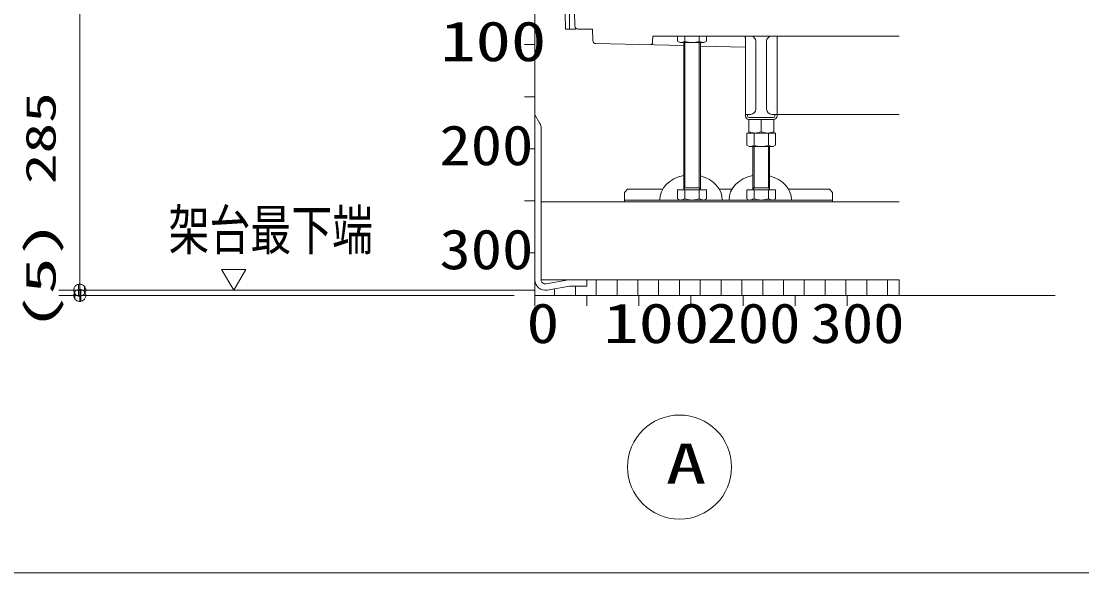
# Model space of a CAD drawing. Units: millimetres on the paper. Extents: x -305 to 305, y -152 to 152.
# Drawn here: x -246.6 to -195.7, y -56.6 to -30.1 of the extents above; entities that cross this region are included whole.
import ezdxf
from ezdxf.enums import TextEntityAlignment as Align

# ---------------------------------------------------------------- set-up
doc = ezdxf.new("R2010")
doc.units = ezdxf.units.MM
doc.layers.add('0-0_PV', color=7, linetype='Continuous', lineweight=9)
doc.layers.add('0-1_0', color=7, linetype='Continuous', lineweight=9)
doc.styles.add('ＭＳ ゴシック', font='')
doc.styles.get('ＭＳ ゴシック').set_extended_font_data('MS Gothic')

# ---------------------------------------------------------------- blocks, each defined once
blk = doc.blocks.new('_DOTSMALL')
at = {"layer": '0-1_0'}
for p, q in [((0.0746, 0.1), (-0.0746, 0.1)), ((0.1223, -0.0248), (-0.1223, -0.0248))]:
    blk.add_line(p, q, dxfattribs=at)
for points in [[(0.125, 0), (0.124, 0.0157), (0.1211, 0.0311), (0.1162, 0.046), (0.1095, 0.0602), (0.1011, 0.0735), (0.0911, 0.0856), (0.0797, 0.0963), (0.067, 0.1055), (0.0532, 0.1131), (0.0386, 0.1189), (0.0234, 0.1228), (0.0078, 0.1248), (-0.0078, 0.1248), (-0.0234, 0.1228), (-0.0386, 0.1189), (-0.0532, 0.1131), (-0.067, 0.1055), (-0.0797, 0.0963), (-0.0911, 0.0856), (-0.1011, 0.0735), (-0.1095, 0.0602), (-0.1162, 0.046), (-0.1211, 0.0311), (-0.124, 0.0157), (-0.125, 0), (0, 0)], [(-0.125, 0), (-0.124, -0.0157), (-0.1211, -0.0311), (-0.1162, -0.046), (-0.1095, -0.0602), (-0.1011, -0.0735), (-0.0911, -0.0856), (-0.0797, -0.0963), (-0.067, -0.1055), (-0.0532, -0.1131), (-0.0386, -0.1189), (-0.0234, -0.1228), (-0.0078, -0.1248), (0.0078, -0.1248), (0.0234, -0.1228), (0.0386, -0.1189), (0.0532, -0.1131), (0.067, -0.1055), (0.0797, -0.0963), (0.0911, -0.0856), (0.1011, -0.0735), (0.1095, -0.0602), (0.1162, -0.046), (0.1211, -0.0311), (0.124, -0.0157), (0.125, 0), (0, 0)]]:
    blk.add_lwpolyline(points, close=True, dxfattribs=at)

msp = doc.modelspace()

# ---------------------------------------------------------------- linework, layer by layer
at = {"layer": '0-0_PV'}
for p, q in [((-221.963, -3.313), (-221.963, -43.313)), ((-220.54, -27.763), (-220.492, -30.513)), ((-220.254, -27.763), (-220.302, -30.513)), ((-220.042, -30.367), (-220.11, -27.763)), ((-243.831, -43.063), (-243.831, -28.813)), ((-220.492, -30.513), (-219.996, -30.513)), ((-219.892, -30.513), (-219.188, -30.513)), ((-219.173, -31.069), (-219.188, -30.513)), ((-216.304, -31.128), (-216.297, -30.863)), ((-204.463, -30.863), (-216.297, -30.863)), ((-215.106, -30.863), (-215.106, -31.095)), ((-214.759, -30.863), (-214.759, -31.095)), ((-214.066, -30.863), (-214.066, -31.095)), ((-213.72, -30.863), (-213.72, -31.095)), ((-211.848, -34.688), (-211.848, -30.863)), ((-211.392, -30.969), (-211.498, -30.863)), ((-211.348, -34.363), (-211.348, -31.075)), ((-210.828, -34.363), (-210.828, -31.075)), ((-210.678, -30.863), (-210.784, -30.969)), ((-210.328, -34.688), (-210.328, -30.863)), ((-222.463, -31.263), (-221.963, -31.263)), ((-219.027, -31.215), (-214.813, -31.311)), ((-215.106, -31.095), (-214.988, -31.163)), ((-213.838, -31.163), (-214.988, -31.163)), ((-214.813, -38.233), (-214.813, -31.163)), ((-214.758, -38.138), (-214.758, -31.163)), ((-214.068, -31.163), (-214.068, -38.138)), ((-214.013, -31.163), (-214.013, -38.233)), ((-214.013, -31.329), (-211.848, -31.378)), ((-213.838, -31.163), (-213.72, -31.095)), ((-222.463, -33.763), (-221.963, -33.763)), ((-221.963, -34.635), (-221.723, -35.05)), ((-211.598, -34.613), (-211.848, -34.613)), ((-211.748, -34.688), (-211.748, -34.613)), ((-210.578, -34.613), (-210.328, -34.613)), ((-210.428, -34.688), (-210.428, -34.613)), ((-210.328, -34.613), (-204.463, -34.613)), ((-211.688, -35.513), (-211.688, -34.863)), ((-211.675, -34.763), (-210.503, -34.763)), ((-211.673, -34.863), (-210.503, -34.863)), ((-211.088, -34.863), (-211.088, -35.445)), ((-210.488, -35.513), (-210.488, -34.863)), ((-221.663, -35.275), (-221.663, -42.563)), ((-211.781, -35.513), (-211.781, -36.095)), ((-211.781, -35.513), (-210.395, -35.513)), ((-211.688, -35.513), (-210.488, -35.513)), ((-211.434, -35.513), (-211.434, -36.095)), ((-210.741, -35.513), (-210.741, -36.095)), ((-210.395, -35.513), (-210.395, -36.095)), ((-211.663, -36.163), (-211.781, -36.095)), ((-211.663, -36.163), (-210.513, -36.163)), ((-211.488, -36.163), (-211.488, -38.233)), ((-211.433, -38.138), (-211.433, -36.163)), ((-210.743, -36.163), (-210.743, -38.138)), ((-210.688, -38.233), (-210.688, -36.163)), ((-210.395, -36.095), (-210.513, -36.163)), ((-222.463, -36.263), (-221.963, -36.263)), ((-217.513, -38.213), (-217.663, -38.363)), ((-217.513, -38.213), (-215.824, -38.213)), ((-214.813, -38.233), (-214.758, -38.138)), ((-214.813, -38.138), (-214.013, -38.138)), ((-214.013, -38.233), (-214.068, -38.138)), ((-213.097, -38.213), (-212.499, -38.213)), ((-211.488, -38.138), (-210.688, -38.138)), ((-211.488, -38.233), (-211.433, -38.138)), ((-210.688, -38.233), (-210.743, -38.138)), ((-209.772, -38.213), (-207.813, -38.213)), ((-207.663, -38.363), (-207.813, -38.213)), ((-217.663, -38.363), (-217.663, -38.813)), ((-215.106, -38.665), (-215.106, -38.233)), ((-215.106, -38.233), (-213.72, -38.233)), ((-214.988, -38.733), (-215.106, -38.665)), ((-214.759, -38.665), (-214.759, -38.233)), ((-214.066, -38.665), (-214.066, -38.233)), ((-213.72, -38.665), (-213.838, -38.733)), ((-213.72, -38.665), (-213.72, -38.233)), ((-210.395, -38.233), (-211.781, -38.233)), ((-211.781, -38.665), (-211.781, -38.233)), ((-211.781, -38.665), (-211.663, -38.733)), ((-211.434, -38.665), (-211.434, -38.233)), ((-210.741, -38.665), (-210.741, -38.233)), ((-210.513, -38.733), (-210.395, -38.665)), ((-210.395, -38.665), (-210.395, -38.233)), ((-207.663, -38.363), (-207.663, -38.813)), ((-222.463, -38.763), (-221.963, -38.763)), ((-221.663, -38.813), (-204.463, -38.813)), ((-217.663, -38.733), (-207.663, -38.733)), ((-214.988, -38.733), (-213.838, -38.733)), ((-210.513, -38.733), (-211.663, -38.733)), ((-222.463, -41.263), (-221.963, -41.263)), ((-237.012, -42.063), (-236.435, -43.063)), ((-235.857, -42.063), (-237.012, -42.063)), ((-236.435, -43.063), (-235.857, -42.063)), ((-221.663, -42.563), (-204.463, -42.563)), ((-221.428, -42.76), (-220.35, -42.57)), ((-219.463, -42.563), (-219.463, -42.863)), ((-219.017, -43.313), (-219.017, -42.563)), ((-218.017, -43.313), (-218.017, -42.563)), ((-217.017, -43.313), (-217.017, -42.563)), ((-216.017, -43.313), (-216.017, -42.563)), ((-215.017, -43.313), (-215.017, -42.563)), ((-214.017, -43.313), (-214.017, -42.563)), ((-213.017, -43.313), (-213.017, -42.563)), ((-212.017, -43.313), (-212.017, -42.563)), ((-211.017, -43.313), (-211.017, -42.563)), ((-210.017, -43.313), (-210.017, -42.563)), ((-209.017, -43.313), (-209.017, -42.563)), ((-208.017, -43.313), (-208.017, -42.563)), ((-207.017, -43.313), (-207.017, -42.563)), ((-206.017, -43.313), (-206.017, -42.563)), ((-205.017, -43.313), (-205.017, -42.563)), ((-221.963, -43.063), (-244.831, -43.063)), ((-222.963, -43.313), (-244.831, -43.313)), ((-243.831, -43.313), (-243.831, -43.063)), ((-221.963, -43.313), (-221.963, -43.813)), ((-221.963, -43.313), (-196.963, -43.313)), ((-221.376, -43.055), (-220.298, -42.865)), ((-221.376, -43.055), (-220.298, -42.865)), ((-221.017, -43.313), (-221.017, -42.992)), ((-220.272, -42.863), (-219.463, -42.863)), ((-220.017, -43.313), (-220.017, -42.863)), ((-219.463, -43.313), (-219.463, -43.813)), ((-216.963, -43.313), (-216.963, -43.813)), ((-214.463, -43.313), (-214.463, -43.813)), ((-211.963, -43.313), (-211.963, -43.813)), ((-209.463, -43.313), (-209.463, -43.813)), ((-206.963, -43.313), (-206.963, -43.813)), ((-262.482, -56.645), (-12.482, -56.645))]:
    msp.add_line(p, q, dxfattribs=at)
for points in [[(-204.463, -42.563), (-204.463, -43.313), (-206.963, -43.313), (-209.463, -43.313), (-211.963, -43.313), (-214.463, -43.313), (-216.963, -43.313), (-219.463, -43.313), (-221.963, -43.313), (-221.963, -42.563)], [(-220.272, -42.863), (-219.463, -42.863), (-219.463, -42.563), (-204.463, -42.563)]]:
    msp.add_lwpolyline(points, dxfattribs=at)
msp.add_circle((-215.013, -51.563), 2.5, dxfattribs=at)
for centre, radius, start, end in [((-219.892, -30.363), 0.15, 181.5, 270), ((-219.023, -31.065), 0.15, 181.5001, 268.6959), ((-211.923, -30.939), 0.075, 0, 45), ((-211.923, -30.939), 0.075, 0, 45), ((-211.498, -31.075), 0.15, 0, 45), ((-211.498, -31.075), 0.15, 0, 45), ((-210.678, -31.075), 0.15, 135, 180), ((-210.678, -31.075), 0.15, 135, 180), ((-210.253, -30.939), 0.075, 135, 180), ((-210.253, -30.939), 0.075, 135, 180), ((-216.454, -31.124), 0.15, 268.6959, 358.4999), ((-214.997, -30.713), 0.45, 271.2052, 301.9385), ((-214.413, -30.247), 0.916, 247.7809, 292.2191), ((-213.828, -30.713), 0.45, 238.0615, 268.7948), ((-211.598, -34.363), 0.25, 270, 0), ((-210.578, -34.363), 0.25, 180, 270), ((-222.113, -35.275), 0.45, 0, 30), ((-211.673, -34.688), 0.175, 180, 270), ((-211.673, -34.688), 0.075, 180, 270), ((-210.503, -34.688), 0.075, 270, 0), ((-210.503, -34.688), 0.175, 270, 0), ((-211.388, -34.817), 0.696, 244.4489, 295.5511), ((-210.788, -34.817), 0.696, 244.4489, 295.5511), ((-211.672, -35.713), 0.45, 271.2052, 301.9385), ((-211.088, -35.247), 0.916, 247.7809, 292.2191), ((-210.503, -35.713), 0.45, 238.0615, 268.7948), ((-214.997, -38.283), 0.45, 271.2052, 301.9385), ((-214.413, -37.817), 0.916, 247.7809, 292.2191), ((-213.828, -38.283), 0.45, 238.0615, 268.7948), ((-211.672, -38.283), 0.45, 271.2052, 301.9385), ((-211.088, -37.817), 0.916, 247.7809, 292.2191), ((-210.503, -38.283), 0.45, 238.0615, 268.7948), ((-221.463, -42.563), 0.5, 180, 280), ((-221.463, -42.563), 0.5, 180, 280), ((-221.463, -42.563), 0.2, 180, 280), ((-220.272, -43.013), 0.45, 90, 100), ((-220.272, -43.013), 0.15, 90, 100), ((-220.272, -43.013), 0.15, 90, 100)]:
    msp.add_arc(centre, radius, start, end, dxfattribs=at)
for centre, start_param, end_param in [((-214.461, -38.713), 1.80778, 3.157969), ((-214.461, -38.713), 6.266809, 7.550795), ((-211.136, -38.713), 1.80778, 3.157969), ((-211.136, -38.713), 6.266809, 7.550795)]:
    msp.add_ellipse(centre, major_axis=(1.5, 0), ratio=0.800001, start_param=start_param, end_param=end_param, dxfattribs=at)

# ---------------------------------------------------------------- block references
at = {"layer": '0-0_PV', "xscale": 2.32, "yscale": 2.32}
for p, rotation in [((-243.831, -43.063), 270), ((-243.831, -43.063), 270), ((-243.831, -43.313), 90)]:
    msp.add_blockref('_DOTSMALL', p, dxfattribs=dict(at, rotation=rotation))

# ---------------------------------------------------------------- texts
at = {"layer": '0-0_PV', "style": 'ＭＳ ゴシック'}
for s, width, p in [('100', 1.3, (-226.51, -32.633)), ('100', 1.3, (-226.51, -32.633)), ('200', 1.15, (-226.546, -37.633)), ('200', 1.15, (-226.546, -37.633)), ('架台最下端', 0.75, (-239.564, -41.703)), ('300', 1.15, (-226.546, -42.633)), ('300', 1.15, (-226.546, -42.633)), ('0', 1.2, (-222.363, -46.183)), ('100', 1.3, (-218.677, -46.183)), ('200', 1.15, (-213.713, -46.183)), ('300', 1.15, (-208.713, -46.183)), ('A', 1.5, (-215.679, -52.944))]:
    msp.add_text(s, height=1.921, dxfattribs=dict(at, width=width)).set_placement(p, align=Align.BOTTOM_LEFT)
for s, height, width, p in [('285', 1.443, 1.5, (-244.554, -37.966)), ('(5)', 1.444, 1.8, (-244.554, -45.018))]:
    msp.add_text(s, height=height, rotation=90, dxfattribs=dict(at, width=width)).set_placement(p, align=Align.BOTTOM_LEFT)

doc.saveas('drawing.dxf')
